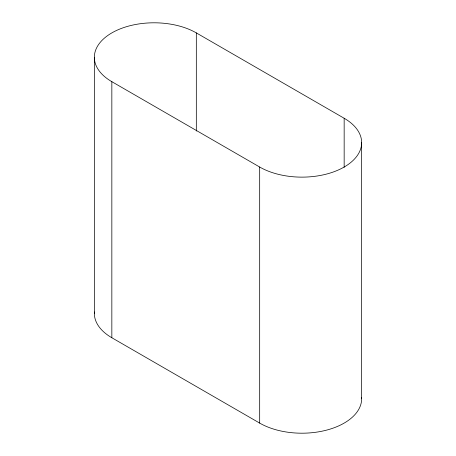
<?xml version="1.0" encoding="UTF-8"?>
<svg xmlns="http://www.w3.org/2000/svg" width="456" height="456" viewBox="0 0 456 456"><rect width="100%" height="100%" fill="white"/><g stroke="black" fill="none" stroke-linecap="round" stroke-linejoin="round"><path stroke-width="0.68" d="M196.319 32.9L344.16 118.258A59.736 34.491 0 0 1 344.16 167.033A59.736 34.491 0 0 1 259.681 167.033L111.84 81.675A59.736 34.491 0 0 1 111.84 32.9A59.736 34.491 0 0 1 196.319 32.9L196.319 131.06M94.392 311.978A59.736 34.491 0 0 0 111.84 337.742L259.681 423.1A59.736 34.491 0 0 0 325.88 430.304A59.736 34.491 0 0 0 361.608 397.33M361.659 142.642L361.659 398.709M344.16 118.258L344.16 167.335M259.681 167.033L259.681 423.1M111.84 81.675L111.84 337.742M94.341 57.291L94.341 313.357"/></g></svg>
